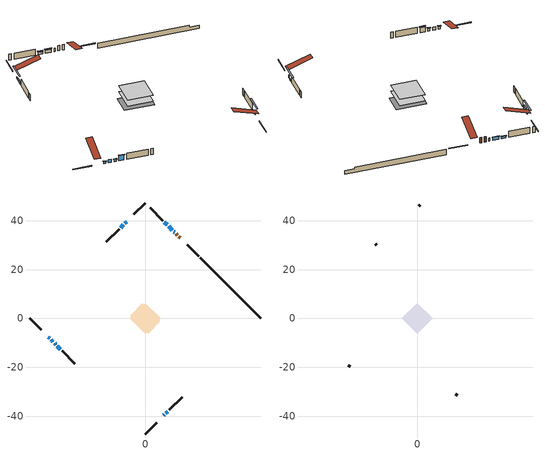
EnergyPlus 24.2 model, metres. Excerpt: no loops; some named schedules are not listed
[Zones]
conditioned space
 floor adiabatic (AdiabaticFloorConstruction): -6.28,0 0,6.28 6.28,0 0,-6.28 z0.71
 floor foundation (Slab1 construction): -6.21,1.19 -1.19,6.21 6.21,-1.19 1.19,-6.21 z-1.3
 wall outside (RimJoist1 construction): 0,-47.36 4.66,-42.69 / -47.36,0 -42.69,-4.66 / 0,47.36 -4.66,42.69 / 21.84,25.52 17.18,30.18 z0.71:1.01
 wall outside (AdiabaticWallConstruction 1): 14.25,33.1 13.79,33.57 / 13.13,34.22 12.67,34.68 z0.71:2.74
 wall outside (AdiabaticWallConstruction): 7.59,-39.77 7.83,-39.53 / -38.57,-8.78 -37.85,-9.5 / 12.01,35.34 11.77,35.58 z0.71:1.93; -39.77,-7.59 -39.23,-8.13 / 8.95,38.4 7.87,39.48 z0.71:1.6; -7.59,39.77 -8.31,39.05 / 8.48,-38.87 9.2,-38.15 z0.71:1.32; 11.12,36.24 9.61,37.75 z0.71:1.91; -8.96,38.39 -10.07,37.28 / -37.2,-10.16 -36.69,-10.66 z0.71:1.63; -36.04,-11.32 -34.78,-12.57 z0.71:2.72
 wall outside (Wall1 construction): 9.86,-37.5 15.11,-32.25 / -34.13,-13.23 -28.88,-18.48 / -10.73,36.62 -15.98,31.38 / 7.22,40.14 1.97,45.39 z0.71:3.15
 wall foundation (FoundationWall1 construction): 22.5,24.86,-1.3 22.5,24.86,0.71 44.87,2.49,0.71 44.87,2.49,0.01 47.36,0,0.01 47.36,0,-1.3
 window (WindowConstruction 6): 7.59,-39.77 7.83,-39.53 z0.71:1.93
 window (WindowConstruction 5): -39.77,-7.59 -39.23,-8.13 z0.71:1.6
 window (WindowConstruction 8): -7.59,39.77 -8.3,39.05 z0.71:1.32
 window (WindowConstruction 9): 8.48,-38.87 9.2,-38.15 z0.71:1.32
 window (WindowConstruction 10): -38.57,-8.78 -37.85,-9.5 z0.71:1.93
 window (WindowConstruction 7): 12.01,35.34 11.77,35.58 z0.71:1.93
 window (WindowConstruction): 11.12,36.24 9.61,37.75 z0.71:1.9
 window (WindowConstruction 1): 8.95,38.4 7.87,39.48 z0.71:1.6
 window (WindowConstruction 2): -8.96,38.39 -10.07,37.28 z0.71:1.62
 window (WindowConstruction 3): -37.2,-10.16 -36.7,-10.66 z0.71:1.62
 window (WindowConstruction 4): -36.04,-11.32 -34.78,-12.57 z0.71:2.72
 door (Door): 14.25,33.1 13.79,33.56 z0.71:2.74
 door (Door 1): 13.13,34.22 12.67,34.68 z0.71:2.74
 ceiling adiabatic (AdiabaticFloorConstruction): 0,-6.28 6.28,0 0,6.28 -6.28,0 z0.71
attic - vented
 floor to conditioned space (Floor1 construction Reversed): -6.28,0 0,6.28 6.28,0 0,-6.28 z3.15
 wall outside (Wall2 construction): 15.76,-31.59 16.42,-30.94 / -28.22,-19.13 -27.57,-19.79 / -16.63,30.72 -17.29,30.07 / 1.31,46.04 0.66,46.7 z0.71:3.15
 roof outside (Roof1 construction): 6.93,-40.43,3.15 0.81,-34.31,6.03 -0.8,-35.92,6.03 5.32,-42.04,3.15; -40.43,-6.93,3.15 -34.31,-0.81,6.03 -35.92,0.8,6.03 -42.04,-5.32,3.15; -6.93,40.43,3.15 -0.81,34.31,6.03 0.8,35.92,6.03 -5.32,42.04,3.15; 14.91,32.45,3.15 8.79,26.33,6.03 10.4,24.71,6.03 16.52,30.83,3.15
shading: -39.09,-8.27 -39.91,-7.44 -40.2,-7.74 -39.38,-8.56 z1.8; -10.13,37.23 -5.76,41.59 -6.05,41.88 -10.42,37.52 z3.9; 11.03,-36.33 6.66,-40.69 6.95,-40.99 11.32,-36.62 z3.9; 9.47,37.89 11.26,36.1 11.55,36.39 9.76,38.18 z2.11; 7.73,39.62 9.09,38.26 9.38,38.55 8.02,39.91 z1.8; -10.22,37.14 -8.82,38.54 -9.11,38.83 -10.51,37.43 z1.83; -36.55,-10.8 -37.34,-10.01 -37.63,-10.31 -36.84,-11.09 z1.83; -34.64,-12.71 -36.18,-11.17 -36.47,-11.46 -34.93,-13.01 z2.92
[Building]
Building 1: Terrain=Suburbs
[Site:Location]
Erieau AUT_ON: Latitude {deg}=42.25; Longitude {deg}=-81.9; Time Zone {hr}=-5; Elevation {m}=178; Keep Site Location Information=Yes
[Site:GroundTemperature:Shallow]
5.2292, 3.30147, 3.1471, 4.0619, 7.73432, 11.3896, 14.5586, 16.5661, 16.7366, 15.1039, 12.0157, 8.47254
[Site:WaterMainsTemperature]
Calculation Method=Schedule; Temperature Schedule=mains temperature schedule
[Material] Roughness=Rough; Thermal Absorptance=0.9
Name | Thickness {m} | Conductivity {W/m-K} | Density {kg/m3} | Specific Heat {J/kg-K} | Solar Absorptance | Visible Absorptance
asphalt or fiberglass shingles | 0.00635 | 0.162714 | 1121.4 | 1465.45 | 0.4 | 0.4
ceiling stud and cavity | 0.1397 | 0.079977 | 65.682 | 1177.47 | 0.7 | 0.7
concrete 4.0 in. | 0.1016 | 1.803125 | 2242.8 | 837.4 | 0.7 | 0.7
concrete 8.0 in. | 0.2032 | 1.803125 | 2242.8 | 837.4 | 0.7 | 0.7
door material | 0.04445 | 0.053851 | 512.64 | 1214.23 | 0.7 | 0.7
door material 1 | 0.04445 | 0.0451087 | 512.64 | 1214.23 | 0.7 | 0.7
floor covering | 0.0127 | 0.0433444 | 54.468 | 1339.84 | 0.6 | 0.6
floor rigid ins; wall rigid ins | 0.512978 | 0.029427 | 32.04 | 1214.23 | 0.7 | 0.7
floor stud and cavity | 0.1397 | 1.75129 | 37.0049 | 1207.88 | 0.7 | 0.7
furniture material conditioned space 1 | 0.1524 | 0.115458 | 640.8 | 1214.23 | 0.6 | 0.6
gypsum board | 0.0127 | 0.160291 | 801 | 837.4 | 0.6 | 0.6
osb sheathing 0.5 in. | 0.0127 | 0.115458 | 512.64 | 1214.23 | 0.7 | 0.7
osb sheathing 0.75 in. | 0.01905 | 0.115458 | 512.64 | 1214.23 | 0.7 | 0.7
osb sheathing 2.0 in. | 0.0508 | 0.115458 | 512.64 | 1214.23 | 0.7 | 0.7
rim joist stud and cavity | 0.0508 | 0.0296634 | 125.044 | 1163.47 | 0.6 | 0.6
slab rigid ins | 0.00025908 | 0.029427 | 32.04 | 1214.23 | 0.7 | 0.7
wall stud and cavity | 0.1397 | 0.0940029 | 139.0536 | 1170.24 | 0.7 | 0.7
wall stud and cavity 1 | 0.0889 | 6.1454 | 50.32683 | 1063.81 | 0.6 | 0.6
wall stud and cavity 2 | 0.0889 | 0.380278 | 52.3479 | 1209.89 | 0.7 | 0.7
wall stud and cavity 3 | 0.0889 | 0.391764 | 83.0341 | 1211.67 | 0.7 | 0.7
wood siding | 0.0254 | 0.102417 | 544.68 | 1172.36 | 0.4 | 0.4
wood siding 1 | 0.00254 | 0.102417 | 544.68 | 1172.36 | 0.4 | 0.4
wood siding 2; wood siding 3; wood siding 4 | 0.0254 | 0.102417 | 544.68 | 1172.36 | 0.7 | 0.7
[WindowMaterial:SimpleGlazingSystem]
Name | U-Factor {W/m2-K} | Solar Heat Gain Coefficient
WindowMaterial | 2.398955 | 0.64
WindowMaterial 1 | 2.529549 | 0.58
WindowMaterial 2 | 2.521032 | 0.59
WindowMaterial 3 | 2.53636 | 0.58
WindowMaterial 4 | 2.97868 | 0.59
WindowMaterial 5 | 3.30687 | 0.58
WindowMaterial 6 | 3.00026 | 0.58
WindowMaterial 7 | 5.40489 | 0.69
[Construction]
AdiabaticFloorConstruction: floor stud and cavity, floor rigid ins, osb sheathing 0.75 in., floor covering
AdiabaticWallConstruction: wood siding 3, wall rigid ins, wall stud and cavity 2, gypsum board
AdiabaticWallConstruction 1: wood siding 4, wall rigid ins, wall stud and cavity 2, gypsum board
Door: door material
Door 1: door material 1
Floor1 construction Reversed: gypsum board, ceiling stud and cavity
FoundationWall1 construction: concrete 8.0 in.
furniture construction conditioned space 1: furniture material conditioned space 1
PartitionWallConstruction: gypsum board, wall stud and cavity 3, gypsum board
RimJoist1 construction: wood siding 2, osb sheathing 2.0 in., rim joist stud and cavity
Roof1 construction: asphalt or fiberglass shingles
Slab1 construction: slab rigid ins, concrete 4.0 in.
Wall1 construction: wood siding, osb sheathing 0.5 in., wall stud and cavity, gypsum board
Wall2 construction: wood siding 1, wall stud and cavity 1
WindowConstruction: WindowMaterial
WindowConstruction 1; WindowConstruction 5: WindowMaterial 1
WindowConstruction 10; WindowConstruction 8; WindowConstruction 9: WindowMaterial 7
WindowConstruction 2: WindowMaterial 2
WindowConstruction 3: WindowMaterial 3
WindowConstruction 4: WindowMaterial 4
WindowConstruction 6: WindowMaterial 5
WindowConstruction 7: WindowMaterial 6
[Zone] Multiplier=1; Part of Total Floor Area=Yes
Name | Volume {m3}
attic - vented | 36.9723
conditioned space | 354.6
[Space]
Name | Zone | Volume {m3}
attic - vented 1 | attic - vented | 36.9723
conditioned space 1 | conditioned space | 354.6
[ZoneInfiltration:EffectiveLeakageArea]
infil attic - vented 1: Zone or Space=attic - vented 1; Schedule=Always On Discrete; Effective Air Leakage Area {cm2}=3789.6; Stack Coefficient=0.000370166; Wind Coefficient=1.29992e-05
[ZoneMixing]
whole house fan mix: Zone or Space=attic - vented; Schedule=Always On Continuous; Design Flow Rate Calculation Method=Flow/Zone; Design Flow Rate {m3/s}=0; Source Zone or Space=conditioned space
[SurfaceProperty:ExposedFoundationPerimeter]
Slab1: Exposed Perimeter Calculation Method=TotalExposedPerimeter; Total Exposed Perimeter {m}=35.155
[InternalMass] Zone or ZoneList=conditioned space; Space or SpaceList=conditioned space 1
Name | Construction | Surface Area {m2}
furniture mass conditioned space 1 | furniture construction conditioned space 1 | 61.372
partition wall mass | PartitionWallConstruction | 153.43
[Lights]
interior lighting: Zone or ZoneList or Space or SpaceList=conditioned space 1; Schedule=interior lighting schedule; Design Level Calculation Method=LightingLevel; Lighting Level {W}=343.2; Return Air Fraction=0; Fraction Radiant=0.6; Fraction Visible=0.2; Fraction Replaceable=1
[People]
occupants: Zone or ZoneList or Space or SpaceList=conditioned space 1; Number of People Schedule=occupants schedule; Number of People Calculation Method=People; Number of People=3; Fraction Radiant=0.314171; Sensible Heat Fraction=0.56303; Activity Level Schedule=occupants activity schedule; Carbon Dioxide Generation Rate {m3/s-W}=0; Enable ASHRAE 55 Comfort Warnings=No; Mean Radiant Temperature Calculation Type=EnclosureAveraged
[ElectricEquipment] Zone or ZoneList or Space or SpaceList=conditioned space 1; Design Level Calculation Method=EquipmentLevel
Name | Schedule | Design Level {W} | Fraction Latent | Fraction Radiant | Fraction Lost
clothes dryer | clothes dryer schedule | 140.772 | 0.015 | 0.081 | 0.85
clothes washer | clothes washer schedule | 32.1985 | 0.03 | 0.162 | 0.7
cooking range | cooking range schedule | 215.147 | 0.08 | 0.432 | 0.2
dishwasher | dishwasher schedule | 66.8632 | 0.3 | 0.18 | 0.4
fridge | fridge schedule | 72.9452 | 0 | 0.6 | 0
mech vent bath fan 0 | mech vent bath fan 0 schedule | 43 | 0 | 0 | 1
mech vent house fan | mech vent house fan schedule | 0 | 0 | 0 | 1
mech vent house fan cfis | mech vent house fan cfis schedule | 0 | 0 | 0 | 0
misc plug loads | misc plug loads schedule | 494.7 | 0.045 | 0.513 | 0.1
whole house fan | Always On Discrete | 0 | 0 | 0 | 1
[OtherEquipment] Zone or ZoneList or Space or SpaceList=conditioned space 1; Design Level Calculation Method=EquipmentLevel
Name | Fuel Type | Schedule | Design Level {W} | Fraction Latent | Fraction Radiant | Fraction Lost
clothes dryer 1 | Electricity | clothes dryer schedule | 0 | 0.015 | 0.081 | 0.85
cooking range 1 | Electricity | cooking range schedule | 0 | 0.08 | 0.432 | 0.2
general water use latent | None | general water use schedule | 62.594 | 1 | 0 | 0
general water use sensible | None | general water use schedule | -61.6891 | 0 | 0.6 | 0
mech vent house fan latent load | None | Always On Discrete | 0 | 1 | 0 | 0
mech vent house fan sensible load | None | Always On Discrete | 0 | 0 | 0 | 0
water heater energy adjustment1 | Electricity | Always On Discrete | 0.01 | 0 | 0 | 1
[ZoneInfiltration:DesignFlowRate] Zone or ZoneList or Space or SpaceList=conditioned space 1; Schedule=Always On Discrete; Design Flow Rate Calculation Method=Flow/Zone; Design Flow Rate {m3/s}=0
infil flow; natural vent flow; whole house fan flow
[Foundation:Kiva]
Foundation Kiva 1: Initial Indoor Air Temperature {C}=18; Wall Height Above Grade {m}=0.710001; Wall Depth Below Slab {m}=0.2032
[Foundation:Kiva:Settings]
Soil Conductivity {W/m-K}=0.849921; Soil Density {kg/m3}=1842.3; Soil Specific Heat {J/kg-K}=418.7; Ground Solar Absorptivity=0.9; Ground Thermal Absorptivity=0.9; Ground Surface Roughness {m}=0.03; Far-Field Width {m}=40; Deep-Ground Boundary Condition=ZeroFlux; Deep-Ground Depth {m}=40; Minimum Cell Dimension {m}=0.2; Maximum Cell Growth Coefficient=3; Simulation Timestep=Timestep
[Exterior:Lights]
exterior lighting: Schedule=exterior lighting schedule; Design Level {W}=75.6
[Schedule:Constant]
Name | Hourly Value
Always On Continuous; mech vent house fan schedule; mech vent house fan cfis schedule; Always On Discrete | 1
occupants activity schedule | 117.228
fridge schedule | 0
[Schedule:Day:Interval]
interior lighting schedule day: No, 01:00, 0.108182, 04:00, 0.0901515, 05:00, 0.0991667, 06:00, 0.162273, 07:00, 0.270455, 08:00, 0.342576, 10:00, 0.369621, 11:00, 0.351591, 12:00, 0.333561, 13:00, 0.324545, 14:00, 0.31553, 15:00, 0.333561, 16:00, 0.369621, 17:00, 0.450758, 18:00, 0.585985, 19:00, 0.775303, 20:00, 0.955606, 21:00, 0.991667, 22:00, 0.712197, 23:00, 0.360606, 24:00, 0.162273
interior lighting schedule day 1: No, 01:00, 0.100909, 04:00, 0.0840909, 05:00, 0.0925, 06:00, 0.151364, 07:00, 0.252273, 08:00, 0.319545, 10:00, 0.344773, 11:00, 0.327955, 12:00, 0.311136, 13:00, 0.302727, 14:00, 0.294318, 15:00, 0.311136, 16:00, 0.344773, 17:00, 0.420455, 18:00, 0.546591, 19:00, 0.723182, 20:00, 0.891364, 21:00, 0.925, 22:00, 0.664318, 23:00, 0.336364, 24:00, 0.151364
interior lighting schedule day 2: No, 01:00, 0.0927273, 04:00, 0.0772727, 05:00, 0.085, 06:00, 0.139091, 07:00, 0.231818, 08:00, 0.293636, 10:00, 0.316818, 11:00, 0.301364, 12:00, 0.285909, 13:00, 0.278182, 14:00, 0.270455, 15:00, 0.285909, 16:00, 0.316818, 17:00, 0.386364, 18:00, 0.502273, 19:00, 0.664545, 20:00, 0.819091, 21:00, 0.85, 22:00, 0.610455, 23:00, 0.309091, 24:00, 0.139091
interior lighting schedule default day: No, 24:00, 0
[Schedule:Week:Daily]
interior lighting schedule Week Rule - Jan1-Jan27: interior lighting schedule day, interior lighting schedule day, interior lighting schedule day, interior lighting schedule day, interior lighting schedule day, interior lighting schedule day, interior lighting schedule day, interior lighting schedule default day, interior lighting schedule default day, interior lighting schedule default day, interior lighting schedule default day, interior lighting schedule default day
interior lighting schedule Week Rule - Jan28-Feb3: interior lighting schedule day, interior lighting schedule day, interior lighting schedule day, interior lighting schedule day, interior lighting schedule day 1, interior lighting schedule day 1, interior lighting schedule day 1, interior lighting schedule default day, interior lighting schedule default day, interior lighting schedule default day, interior lighting schedule default day, interior lighting schedule default day
interior lighting schedule Week Rule - Feb4-Feb24: interior lighting schedule day 1, interior lighting schedule day 1, interior lighting schedule day 1, interior lighting schedule day 1, interior lighting schedule day 1, interior lighting schedule day 1, interior lighting schedule day 1, interior lighting schedule default day, interior lighting schedule default day, interior lighting schedule default day, interior lighting schedule default day, interior lighting schedule default day
interior lighting schedule Week Rule - Feb25-Mar3: interior lighting schedule day 1, interior lighting schedule day 1, interior lighting schedule day 1, interior lighting schedule day 1, interior lighting schedule day 2, interior lighting schedule day 2, interior lighting schedule day 2, interior lighting schedule default day, interior lighting schedule default day, interior lighting schedule default day, interior lighting schedule default day, interior lighting schedule default day
interior lighting schedule Week Rule - Mar4-Mar31: interior lighting schedule day 2, interior lighting schedule day 2, interior lighting schedule day 2, interior lighting schedule day 2, interior lighting schedule day 2, interior lighting schedule day 2, interior lighting schedule day 2, interior lighting schedule default day, interior lighting schedule default day, interior lighting schedule default day, interior lighting schedule default day, interior lighting schedule default day
interior lighting schedule Week Rule - Apr1-Apr28: interior lighting schedule day 3, interior lighting schedule day 3, interior lighting schedule day 3, interior lighting schedule day 3, interior lighting schedule day 3, interior lighting schedule day 3, interior lighting schedule day 3, interior lighting schedule default day, interior lighting schedule default day, interior lighting schedule default day, interior lighting schedule default day, interior lighting schedule default day
interior lighting schedule Week Rule - Apr29-May5: interior lighting schedule day 3, interior lighting schedule day 3, interior lighting schedule day 4, interior lighting schedule day 4, interior lighting schedule day 4, interior lighting schedule day 4, interior lighting schedule day 4, interior lighting schedule default day, interior lighting schedule default day, interior lighting schedule default day, interior lighting schedule default day, interior lighting schedule default day
interior lighting schedule Week Rule - May6-May26: interior lighting schedule day 4, interior lighting schedule day 4, interior lighting schedule day 4, interior lighting schedule day 4, interior lighting schedule day 4, interior lighting schedule day 4, interior lighting schedule day 4, interior lighting schedule default day, interior lighting schedule default day, interior lighting schedule default day, interior lighting schedule default day, interior lighting schedule default day
interior lighting schedule Week Rule - May27-Jun2: interior lighting schedule day 4, interior lighting schedule day 4, interior lighting schedule day 4, interior lighting schedule day 4, interior lighting schedule day 4, interior lighting schedule day 5, interior lighting schedule day 5, interior lighting schedule default day, interior lighting schedule default day, interior lighting schedule default day, interior lighting schedule default day, interior lighting schedule default day
interior lighting schedule Week Rule - Jun3-Jun30: interior lighting schedule day 5, interior lighting schedule day 5, interior lighting schedule day 5, interior lighting schedule day 5, interior lighting schedule day 5, interior lighting schedule day 5, interior lighting schedule day 5, interior lighting schedule default day, interior lighting schedule default day, interior lighting schedule default day, interior lighting schedule default day, interior lighting schedule default day
interior lighting schedule Week Rule - Jul1-Jul28: interior lighting schedule day 6, interior lighting schedule day 6, interior lighting schedule day 6, interior lighting schedule day 6, interior lighting schedule day 6, interior lighting schedule day 6, interior lighting schedule day 6, interior lighting schedule default day, interior lighting schedule default day, interior lighting schedule default day, interior lighting schedule default day, interior lighting schedule default day
interior lighting schedule Week Rule - Jul29-Aug4: interior lighting schedule day 6, interior lighting schedule day 6, interior lighting schedule day 6, interior lighting schedule day 7, interior lighting schedule day 7, interior lighting schedule day 7, interior lighting schedule day 7, interior lighting schedule default day, interior lighting schedule default day, interior lighting schedule default day, interior lighting schedule default day, interior lighting schedule default day
interior lighting schedule Week Rule - Aug5-Aug25: interior lighting schedule day 7, interior lighting schedule day 7, interior lighting schedule day 7, interior lighting schedule day 7, interior lighting schedule day 7, interior lighting schedule day 7, interior lighting schedule day 7, interior lighting schedule default day, interior lighting schedule default day, interior lighting schedule default day, interior lighting schedule default day, interior lighting schedule default day
interior lighting schedule Week Rule - Aug26-Sep1: interior lighting schedule day 7, interior lighting schedule day 7, interior lighting schedule day 7, interior lighting schedule day 7, interior lighting schedule day 7, interior lighting schedule day 7, interior lighting schedule day 8, interior lighting schedule default day, interior lighting schedule default day, interior lighting schedule default day, interior lighting schedule default day, interior lighting schedule default day
interior lighting schedule Week Rule - Sep2-Sep29: interior lighting schedule day 8, interior lighting schedule day 8, interior lighting schedule day 8, interior lighting schedule day 8, interior lighting schedule day 8, interior lighting schedule day 8, interior lighting schedule day 8, interior lighting schedule default day, interior lighting schedule default day, interior lighting schedule default day, interior lighting schedule default day, interior lighting schedule default day
interior lighting schedule Week Rule - Sep30-Oct6: interior lighting schedule day 8, interior lighting schedule day 9, interior lighting schedule day 9, interior lighting schedule day 9, interior lighting schedule day 9, interior lighting schedule day 9, interior lighting schedule day 9, interior lighting schedule default day, interior lighting schedule default day, interior lighting schedule default day, interior lighting schedule default day, interior lighting schedule default day
interior lighting schedule Week Rule - Oct7-Oct27: interior lighting schedule day 9, interior lighting schedule day 9, interior lighting schedule day 9, interior lighting schedule day 9, interior lighting schedule day 9, interior lighting schedule day 9, interior lighting schedule day 9, interior lighting schedule default day, interior lighting schedule default day, interior lighting schedule default day, interior lighting schedule default day, interior lighting schedule default day
interior lighting schedule Week Rule - Oct28-Nov3: interior lighting schedule day 9, interior lighting schedule day 9, interior lighting schedule day 9, interior lighting schedule day 9, interior lighting schedule day 10, interior lighting schedule day 10, interior lighting schedule day 10, interior lighting schedule default day, interior lighting schedule default day, interior lighting schedule default day, interior lighting schedule default day, interior lighting schedule default day
interior lighting schedule Week Rule - Nov4-Nov24: interior lighting schedule day 10, interior lighting schedule day 10, interior lighting schedule day 10, interior lighting schedule day 10, interior lighting schedule day 10, interior lighting schedule day 10, interior lighting schedule day 10, interior lighting schedule default day, interior lighting schedule default day, interior lighting schedule default day, interior lighting schedule default day, interior lighting schedule default day
interior lighting schedule Week Rule - Nov25-Dec1: interior lighting schedule day 10, interior lighting schedule day 10, interior lighting schedule day 10, interior lighting schedule day 10, interior lighting schedule day 10, interior lighting schedule day 10, interior lighting schedule day 11, interior lighting schedule default day, interior lighting schedule default day, interior lighting schedule default day, interior lighting schedule default day, interior lighting schedule default day
interior lighting schedule Week Rule - Dec2-Dec31: interior lighting schedule day 11, interior lighting schedule day 11, interior lighting schedule day 11, interior lighting schedule day 11, interior lighting schedule day 11, interior lighting schedule day 11, interior lighting schedule day 11, interior lighting schedule default day, interior lighting schedule default day, interior lighting schedule default day, interior lighting schedule default day, interior lighting schedule default day
occupants schedule Week Rule - Jan1-Dec31: occupants schedule day, occupants schedule day, occupants schedule day, occupants schedule day, occupants schedule day, occupants schedule day, occupants schedule day, occupants schedule default day, occupants schedule default day, occupants schedule default day, occupants schedule default day, occupants schedule default day
clothes dryer schedule Week Rule - Jan1-Dec31: clothes dryer schedule day, clothes dryer schedule day, clothes dryer schedule day, clothes dryer schedule day, clothes dryer schedule day, clothes dryer schedule day, clothes dryer schedule day, clothes dryer schedule default day, clothes dryer schedule default day, clothes dryer schedule default day, clothes dryer schedule default day, clothes dryer schedule default day
clothes washer schedule Week Rule - Jan1-Dec31: clothes washer schedule day, clothes washer schedule day, clothes washer schedule day, clothes washer schedule day, clothes washer schedule day, clothes washer schedule day, clothes washer schedule day, clothes washer schedule default day, clothes washer schedule default day, clothes washer schedule default day, clothes washer schedule default day, clothes washer schedule default day
cooking range schedule Week Rule - Jan1-Dec31: cooking range schedule day, cooking range schedule day, cooking range schedule day, cooking range schedule day, cooking range schedule day, cooking range schedule day, cooking range schedule day, cooking range schedule default day, cooking range schedule default day, cooking range schedule default day, cooking range schedule default day, cooking range schedule default day
dishwasher schedule Week Rule - Jan1-Dec31: dishwasher schedule day, dishwasher schedule day, dishwasher schedule day, dishwasher schedule day, dishwasher schedule day, dishwasher schedule day, dishwasher schedule day, dishwasher schedule default day, dishwasher schedule default day, dishwasher schedule default day, dishwasher schedule default day, dishwasher schedule default day
mech vent bath fan 0 schedule Week Rule - Jan1-Dec31: mech vent bath fan 0 schedule day, mech vent bath fan 0 schedule day, mech vent bath fan 0 schedule day, mech vent bath fan 0 schedule day, mech vent bath fan 0 schedule day, mech vent bath fan 0 schedule day, mech vent bath fan 0 schedule day, mech vent bath fan 0 schedule default day, mech vent bath fan 0 schedule default day, mech vent bath fan 0 schedule default day, mech vent bath fan 0 schedule default day, mech vent bath fan 0 schedule default day
misc plug loads schedule Week Rule - Jan1-Dec31: misc plug loads schedule day, misc plug loads schedule day, misc plug loads schedule day, misc plug loads schedule day, misc plug loads schedule day, misc plug loads schedule day, misc plug loads schedule day, misc plug loads schedule default day, misc plug loads schedule default day, misc plug loads schedule default day, misc plug loads schedule default day, misc plug loads schedule default day
general water use schedule Week Rule - Jan1-Dec31: general water use schedule day, general water use schedule day, general water use schedule day, general water use schedule day, general water use schedule day, general water use schedule day, general water use schedule day, general water use schedule default day, general water use schedule default day, general water use schedule default day, general water use schedule default day, general water use schedule default day
exterior lighting schedule Week Rule - Jan1-Jan27: exterior lighting schedule day, exterior lighting schedule day, exterior lighting schedule day, exterior lighting schedule day, exterior lighting schedule day, exterior lighting schedule day, exterior lighting schedule day, exterior lighting schedule default day, exterior lighting schedule default day, exterior lighting schedule default day, exterior lighting schedule default day, exterior lighting schedule default day
exterior lighting schedule Week Rule - Jan28-Feb3: exterior lighting schedule day, exterior lighting schedule day, exterior lighting schedule day, exterior lighting schedule day, exterior lighting schedule day 1, exterior lighting schedule day 1, exterior lighting schedule day 1, exterior lighting schedule default day, exterior lighting schedule default day, exterior lighting schedule default day, exterior lighting schedule default day, exterior lighting schedule default day
exterior lighting schedule Week Rule - Feb4-Feb24: exterior lighting schedule day 1, exterior lighting schedule day 1, exterior lighting schedule day 1, exterior lighting schedule day 1, exterior lighting schedule day 1, exterior lighting schedule day 1, exterior lighting schedule day 1, exterior lighting schedule default day, exterior lighting schedule default day, exterior lighting schedule default day, exterior lighting schedule default day, exterior lighting schedule default day
exterior lighting schedule Week Rule - Feb25-Mar3: exterior lighting schedule day 1, exterior lighting schedule day 1, exterior lighting schedule day 1, exterior lighting schedule day 1, exterior lighting schedule day 2, exterior lighting schedule day 2, exterior lighting schedule day 2, exterior lighting schedule default day, exterior lighting schedule default day, exterior lighting schedule default day, exterior lighting schedule default day, exterior lighting schedule default day
exterior lighting schedule Week Rule - Mar4-Mar31: exterior lighting schedule day 2, exterior lighting schedule day 2, exterior lighting schedule day 2, exterior lighting schedule day 2, exterior lighting schedule day 2, exterior lighting schedule day 2, exterior lighting schedule day 2, exterior lighting schedule default day, exterior lighting schedule default day, exterior lighting schedule default day, exterior lighting schedule default day, exterior lighting schedule default day
exterior lighting schedule Week Rule - Apr1-Apr28: exterior lighting schedule day 3, exterior lighting schedule day 3, exterior lighting schedule day 3, exterior lighting schedule day 3, exterior lighting schedule day 3, exterior lighting schedule day 3, exterior lighting schedule day 3, exterior lighting schedule default day, exterior lighting schedule default day, exterior lighting schedule default day, exterior lighting schedule default day, exterior lighting schedule default day
exterior lighting schedule Week Rule - Apr29-May5: exterior lighting schedule day 3, exterior lighting schedule day 3, exterior lighting schedule day 4, exterior lighting schedule day 4, exterior lighting schedule day 4, exterior lighting schedule day 4, exterior lighting schedule day 4, exterior lighting schedule default day, exterior lighting schedule default day, exterior lighting schedule default day, exterior lighting schedule default day, exterior lighting schedule default day
exterior lighting schedule Week Rule - May6-May26: exterior lighting schedule day 4, exterior lighting schedule day 4, exterior lighting schedule day 4, exterior lighting schedule day 4, exterior lighting schedule day 4, exterior lighting schedule day 4, exterior lighting schedule day 4, exterior lighting schedule default day, exterior lighting schedule default day, exterior lighting schedule default day, exterior lighting schedule default day, exterior lighting schedule default day
exterior lighting schedule Week Rule - May27-Jun2: exterior lighting schedule day 4, exterior lighting schedule day 4, exterior lighting schedule day 4, exterior lighting schedule day 4, exterior lighting schedule day 4, exterior lighting schedule day 5, exterior lighting schedule day 5, exterior lighting schedule default day, exterior lighting schedule default day, exterior lighting schedule default day, exterior lighting schedule default day, exterior lighting schedule default day
exterior lighting schedule Week Rule - Jun3-Jun30: exterior lighting schedule day 5, exterior lighting schedule day 5, exterior lighting schedule day 5, exterior lighting schedule day 5, exterior lighting schedule day 5, exterior lighting schedule day 5, exterior lighting schedule day 5, exterior lighting schedule default day, exterior lighting schedule default day, exterior lighting schedule default day, exterior lighting schedule default day, exterior lighting schedule default day
exterior lighting schedule Week Rule - Jul1-Jul28: exterior lighting schedule day 6, exterior lighting schedule day 6, exterior lighting schedule day 6, exterior lighting schedule day 6, exterior lighting schedule day 6, exterior lighting schedule day 6, exterior lighting schedule day 6, exterior lighting schedule default day, exterior lighting schedule default day, exterior lighting schedule default day, exterior lighting schedule default day, exterior lighting schedule default day
exterior lighting schedule Week Rule - Jul29-Aug4: exterior lighting schedule day 6, exterior lighting schedule day 6, exterior lighting schedule day 6, exterior lighting schedule day 7, exterior lighting schedule day 7, exterior lighting schedule day 7, exterior lighting schedule day 7, exterior lighting schedule default day, exterior lighting schedule default day, exterior lighting schedule default day, exterior lighting schedule default day, exterior lighting schedule default day
exterior lighting schedule Week Rule - Aug5-Aug25: exterior lighting schedule day 7, exterior lighting schedule day 7, exterior lighting schedule day 7, exterior lighting schedule day 7, exterior lighting schedule day 7, exterior lighting schedule day 7, exterior lighting schedule day 7, exterior lighting schedule default day, exterior lighting schedule default day, exterior lighting schedule default day, exterior lighting schedule default day, exterior lighting schedule default day
exterior lighting schedule Week Rule - Aug26-Sep1: exterior lighting schedule day 7, exterior lighting schedule day 7, exterior lighting schedule day 7, exterior lighting schedule day 7, exterior lighting schedule day 7, exterior lighting schedule day 7, exterior lighting schedule day 8, exterior lighting schedule default day, exterior lighting schedule default day, exterior lighting schedule default day, exterior lighting schedule default day, exterior lighting schedule default day
exterior lighting schedule Week Rule - Sep2-Sep29: exterior lighting schedule day 8, exterior lighting schedule day 8, exterior lighting schedule day 8, exterior lighting schedule day 8, exterior lighting schedule day 8, exterior lighting schedule day 8, exterior lighting schedule day 8, exterior lighting schedule default day, exterior lighting schedule default day, exterior lighting schedule default day, exterior lighting schedule default day, exterior lighting schedule default day
exterior lighting schedule Week Rule - Sep30-Oct6: exterior lighting schedule day 8, exterior lighting schedule day 9, exterior lighting schedule day 9, exterior lighting schedule day 9, exterior lighting schedule day 9, exterior lighting schedule day 9, exterior lighting schedule day 9, exterior lighting schedule default day, exterior lighting schedule default day, exterior lighting schedule default day, exterior lighting schedule default day, exterior lighting schedule default day
exterior lighting schedule Week Rule - Oct7-Oct27: exterior lighting schedule day 9, exterior lighting schedule day 9, exterior lighting schedule day 9, exterior lighting schedule day 9, exterior lighting schedule day 9, exterior lighting schedule day 9, exterior lighting schedule day 9, exterior lighting schedule default day, exterior lighting schedule default day, exterior lighting schedule default day, exterior lighting schedule default day, exterior lighting schedule default day
exterior lighting schedule Week Rule - Oct28-Nov3: exterior lighting schedule day 9, exterior lighting schedule day 9, exterior lighting schedule day 9, exterior lighting schedule day 9, exterior lighting schedule day 10, exterior lighting schedule day 10, exterior lighting schedule day 10, exterior lighting schedule default day, exterior lighting schedule default day, exterior lighting schedule default day, exterior lighting schedule default day, exterior lighting schedule default day
exterior lighting schedule Week Rule - Nov4-Nov24: exterior lighting schedule day 10, exterior lighting schedule day 10, exterior lighting schedule day 10, exterior lighting schedule day 10, exterior lighting schedule day 10, exterior lighting schedule day 10, exterior lighting schedule day 10, exterior lighting schedule default day, exterior lighting schedule default day, exterior lighting schedule default day, exterior lighting schedule default day, exterior lighting schedule default day
exterior lighting schedule Week Rule - Nov25-Dec1: exterior lighting schedule day 10, exterior lighting schedule day 10, exterior lighting schedule day 10, exterior lighting schedule day 10, exterior lighting schedule day 10, exterior lighting schedule day 10, exterior lighting schedule day 11, exterior lighting schedule default day, exterior lighting schedule default day, exterior lighting schedule default day, exterior lighting schedule default day, exterior lighting schedule default day
exterior lighting schedule Week Rule - Dec2-Dec31: exterior lighting schedule day 11, exterior lighting schedule day 11, exterior lighting schedule day 11, exterior lighting schedule day 11, exterior lighting schedule day 11, exterior lighting schedule day 11, exterior lighting schedule day 11, exterior lighting schedule default day, exterior lighting schedule default day, exterior lighting schedule default day, exterior lighting schedule default day, exterior lighting schedule default day
[Schedule:Year]
interior lighting schedule: interior lighting schedule Week Rule - Jan1-Jan27, 1, 1, 1, 27, interior lighting schedule Week Rule - Jan28-Feb3, 1, 28, 2, 3, interior lighting schedule Week Rule - Feb4-Feb24, 2, 4, 2, 24, interior lighting schedule Week Rule - Feb25-Mar3, 2, 25, 3, 3, interior lighting schedule Week Rule - Mar4-Mar31, 3, 4, 3, 31, interior lighting schedule Week Rule - Apr1-Apr28, 4, 1, 4, 28, interior lighting schedule Week Rule - Apr29-May5, 4, 29, 5, 5, interior lighting schedule Week Rule - May6-May26, 5, 6, 5, 26, interior lighting schedule Week Rule - May27-Jun2, 5, 27, 6, 2, interior lighting schedule Week Rule - Jun3-Jun30, 6, 3, 6, 30, interior lighting schedule Week Rule - Jul1-Jul28, 7, 1, 7, 28, interior lighting schedule Week Rule - Jul29-Aug4, 7, 29, 8, 4, interior lighting schedule Week Rule - Aug5-Aug25, 8, 5, 8, 25, interior lighting schedule Week Rule - Aug26-Sep1, 8, 26, 9, 1, interior lighting schedule Week Rule - Sep2-Sep29, 9, 2, 9, 29, interior lighting schedule Week Rule - Sep30-Oct6, 9, 30, 10, 6, interior lighting schedule Week Rule - Oct7-Oct27, 10, 7, 10, 27, interior lighting schedule Week Rule - Oct28-Nov3, 10, 28, 11, 3, interior lighting schedule Week Rule - Nov4-Nov24, 11, 4, 11, 24, interior lighting schedule Week Rule - Nov25-Dec1, 11, 25, 12, 1, interior lighting schedule Week Rule - Dec2-Dec31, 12, 2, 12, 31
occupants schedule: occupants schedule Week Rule - Jan1-Dec31, 1, 1, 12, 31
clothes dryer schedule: clothes dryer schedule Week Rule - Jan1-Dec31, 1, 1, 12, 31
clothes washer schedule: clothes washer schedule Week Rule - Jan1-Dec31, 1, 1, 12, 31
cooking range schedule: cooking range schedule Week Rule - Jan1-Dec31, 1, 1, 12, 31
dishwasher schedule: dishwasher schedule Week Rule - Jan1-Dec31, 1, 1, 12, 31
mech vent bath fan 0 schedule: mech vent bath fan 0 schedule Week Rule - Jan1-Dec31, 1, 1, 12, 31
misc plug loads schedule: misc plug loads schedule Week Rule - Jan1-Dec31, 1, 1, 12, 31
general water use schedule: general water use schedule Week Rule - Jan1-Dec31, 1, 1, 12, 31
exterior lighting schedule: exterior lighting schedule Week Rule - Jan1-Jan27, 1, 1, 1, 27, exterior lighting schedule Week Rule - Jan28-Feb3, 1, 28, 2, 3, exterior lighting schedule Week Rule - Feb4-Feb24, 2, 4, 2, 24, exterior lighting schedule Week Rule - Feb25-Mar3, 2, 25, 3, 3, exterior lighting schedule Week Rule - Mar4-Mar31, 3, 4, 3, 31, exterior lighting schedule Week Rule - Apr1-Apr28, 4, 1, 4, 28, exterior lighting schedule Week Rule - Apr29-May5, 4, 29, 5, 5, exterior lighting schedule Week Rule - May6-May26, 5, 6, 5, 26, exterior lighting schedule Week Rule - May27-Jun2, 5, 27, 6, 2, exterior lighting schedule Week Rule - Jun3-Jun30, 6, 3, 6, 30, exterior lighting schedule Week Rule - Jul1-Jul28, 7, 1, 7, 28, exterior lighting schedule Week Rule - Jul29-Aug4, 7, 29, 8, 4, exterior lighting schedule Week Rule - Aug5-Aug25, 8, 5, 8, 25, exterior lighting schedule Week Rule - Aug26-Sep1, 8, 26, 9, 1, exterior lighting schedule Week Rule - Sep2-Sep29, 9, 2, 9, 29, exterior lighting schedule Week Rule - Sep30-Oct6, 9, 30, 10, 6, exterior lighting schedule Week Rule - Oct7-Oct27, 10, 7, 10, 27, exterior lighting schedule Week Rule - Oct28-Nov3, 10, 28, 11, 3, exterior lighting schedule Week Rule - Nov4-Nov24, 11, 4, 11, 24, exterior lighting schedule Week Rule - Nov25-Dec1, 11, 25, 12, 1, exterior lighting schedule Week Rule - Dec2-Dec31, 12, 2, 12, 31
[Schedule:Compact]
mains temperature schedule: Through: 01/01, For: AllDays, Until: 24:00, 8.89333, Through: 01/02, For: AllDays, Until: 24:00, 8.82722, Through: 01/03, For: AllDays, Until: 24:00, 8.76167, Through: 01/04, For: AllDays, Until: 24:00, 8.69778, Through: 01/05, For: AllDays, Until: 24:00, 8.635, Through: 01/06, For: AllDays, Until: 24:00, 8.57333, Through: 01/07, For: AllDays, Until: 24:00, 8.51333, Through: 01/08, For: AllDays, Until: 24:00, 8.455, Through: 01/09, For: AllDays, Until: 24:00, 8.39778, Through: 01/10, For: AllDays, Until: 24:00, 8.34167, Through: 01/11, For: AllDays, Until: 24:00, 8.28722, Through: 01/12, For: AllDays, Until: 24:00, 8.23444, Through: 01/13, For: AllDays, Until: 24:00, 8.18278, Through: 01/14, For: AllDays, Until: 24:00, 8.13222, Through: 01/15, For: AllDays, Until: 24:00, 8.08389, Through: 01/16, For: AllDays, Until: 24:00, 8.03667, Through: 01/17, For: AllDays, Until: 24:00, 7.99111, Through: 01/18, For: AllDays, Until: 24:00, 7.94667, Through: 01/19, For: AllDays, Until: 24:00, 7.90389, Through: 01/20, For: AllDays, Until: 24:00, 7.86278, Through: 01/21, For: AllDays, Until: 24:00, 7.82333, Through: 01/22, For: AllDays, Until: 24:00, 7.78556, Through: 01/23, For: AllDays, Until: 24:00, 7.74889, Through: 01/24, For: AllDays, Until: 24:00, 7.71444, Through: 01/25, For: AllDays, Until: 24:00, 7.68111, Through: 01/26, For: AllDays, Until: 24:00, 7.64944, Through: 01/27, For: AllDays, Until: 24:00, 7.61944, Through: 01/28, For: AllDays, Until: 24:00, 7.59111, Through: 01/29, For: AllDays, Until: 24:00, 7.56444, Through: 01/30, For: AllDays, Until: 24:00, 7.53944, Through: 01/31, For: AllDays, Until: 24:00, 7.51611, Through: 02/01, For: AllDays, Until: 24:00, 7.49444, Through: 02/02, For: AllDays, Until: 24:00, 7.47389, Through: 02/03, For: AllDays, Until: 24:00, 7.45556, Through: 02/04, For: AllDays, Until: 24:00, 7.43889, Through: 02/05, For: AllDays, Until: 24:00, 7.42389, Through: 02/06, For: AllDays, Until: 24:00, 7.41056, Through: 02/07, For: AllDays, Until: 24:00, 7.39889, Through: 02/08, For: AllDays, Until: 24:00, 7.38833, Through: 02/09, For: AllDays, Until: 24:00, 7.38, Through: 02/10, For: AllDays, Until: 24:00, 7.37389, Through: 02/11, For: AllDays, Until: 24:00, 7.36889, Through: 02/12, For: AllDays, Until: 24:00, 7.36556, Through: 02/13, For: AllDays, Until: 24:00, 7.36389, Through: 02/14, For: AllDays, Until: 24:00, 7.36389, Through: 02/15, For: AllDays, Until: 24:00, 7.36611, Through: 02/16, For: AllDays, Until: 24:00, 7.36944, Through: 02/17, For: AllDays, Until: 24:00, 7.375, Through: 02/18, For: AllDays, Until: 24:00, 7.38167, Through: 02/19, For: AllDays, Until: 24:00, 7.39056, Through: 02/20, For: AllDays, Until: 24:00, 7.40056, Through: 02/21, For: AllDays, Until: 24:00, 7.41278, Through: 02/22, For: AllDays, Until: 24:00, 7.42667, Through: 02/23, For: AllDays, Until: 24:00, 7.44222, Through: 02/24, For: AllDays, Until: 24:00, 7.45889, Through: 02/25, For: AllDays, Until: 24:00, 7.47778, Through: 02/26, For: AllDays, Until: 24:00, 7.49833, Through: 02/27, For: AllDays, Until: 24:00, 7.52056, Through: 02/28, For: AllDays, Until: 24:00, 7.54444, Through: 03/01, For: AllDays, Until: 24:00, 7.56944, Through: 03/02, For: AllDays, Until: 24:00, 7.59667, Through: 03/03, For: AllDays, Until: 24:00, 7.62556, Through: 03/04, For: AllDays, Until: 24:00, 7.65556, Through: 03/05, For: AllDays, Until: 24:00, 7.68778, Through: 03/06, For: AllDays, Until: 24:00, 7.72111, Through: 03/07, For: AllDays, Until: 24:00, 7.75611, Through: 03/08, For: AllDays, Until: 24:00, 7.79278, Through: 03/09, For: AllDays, Until: 24:00, 7.83111, Through: 03/10, For: AllDays, Until: 24:00, 7.87111, Through: 03/11, For: AllDays, Until: 24:00, 7.91222, Through: 03/12, For: AllDays, Until: 24:00, 7.95556, Through: 03/13, For: AllDays, Until: 24:00, 8, Through: 03/14, For: AllDays, Until: 24:00, 8.04556, Through: 03/15, For: AllDays, Until: 24:00, 8.09333, Through: 03/16, For: AllDays, Until: 24:00, 8.14222, Through: 03/17, For: AllDays, Until: 24:00, 8.19278, Through: 03/18, For: AllDays, Until: 24:00, 8.24444, Through: 03/19, For: AllDays, Until: 24:00, 8.29778, Through: 03/20, For: AllDays, Until: 24:00, 8.35278, Through: 03/21, For: AllDays, Until: 24:00, 8.40889, Through: 03/22, For: AllDays, Until: 24:00, 8.46611, Through: 03/23, For: AllDays, Until: 24:00, 8.52556, Through: 03/24, For: AllDays, Until: 24:00, 8.58556, Through: 03/25, For: AllDays, Until: 24:00, 8.64722, Through: 03/26, For: AllDays, Until: 24:00, 8.71, Through: 03/27, For: AllDays, Until: 24:00, 8.77444, Through: 03/28, For: AllDays, Until: 24:00, 8.84, Through: 03/29, For: AllDays, Until: 24:00, 8.90667, Through: 03/30, For: AllDays, Until: 24:00, 8.975, Through: 03/31, For: AllDays, Until: 24:00, 9.04389, Through: 04/01, For: AllDays, Until: 24:00, 9.11444, Through: 04/02, For: AllDays, Until: 24:00, 9.18611, Through: 04/03, For: AllDays, Until: 24:00, 9.25889, Through: 04/04, For: AllDays, Until: 24:00, 9.33278, Through: 04/05, For: AllDays, Until: 24:00, 9.40833, Through: 04/06, For: AllDays, Until: 24:00, 9.48444, Through: 04/07, For: AllDays, Until: 24:00, 9.56167, Through: 04/08, For: AllDays, Until: 24:00, 9.64, Through: 04/09, For: AllDays, Until: 24:00, 9.71889, Through: 04/10, For: AllDays, Until: 24:00, 9.79944, Through: 04/11, For: AllDays, Until: 24:00, 9.88056, Through: 04/12, For: AllDays, Until: 24:00, 9.96333, Through: 04/13, For: AllDays, Until: 24:00, 10.0461, Through: 04/14, For: AllDays, Until: 24:00, 10.1306, Through: 04/15, For: AllDays, Until: 24:00, 10.2156, Through: 04/16, For: AllDays, Until: 24:00, 10.3011, Through: 04/17, For: AllDays, Until: 24:00, 10.3878, Through: 04/18, For: AllDays, Until: 24:00, 10.4756, Through: 04/19, For: AllDays, Until: 24:00, 10.5639, Through: 04/20, For: AllDays, Until: 24:00, 10.6528, Through: 04/21, For: AllDays, Until: 24:00, 10.7422, Through: 04/22, For: AllDays, Until: 24:00, 10.8328, Through: 04/23, For: AllDays, Until: 24:00, 10.9239, Through: 04/24, For: AllDays, Until: 24:00, 11.0156, Through: 04/25, For: AllDays, Until: 24:00, 11.1083, Through: 04/26, For: AllDays, Until: 24:00, 11.2011, Through: 04/27, For: AllDays, Until: 24:00, 11.295, Through: 04/28, For: AllDays, Until: 24:00, 11.3889, Through: 04/29, For: AllDays, Until: 24:00, 11.4833, Through: 04/30, For: AllDays, Until: 24:00, 11.5783, Through: 05/01, For: AllDays, Until: 24:00, 11.6739, Through: 05/02, For: AllDays, Until: 24:00, 11.77, Through: 05/03, For: AllDays, Until: 24:00, 11.8661, Through: 05/04, For: AllDays, Until: 24:00, 11.9633, Through: 05/05, For: AllDays, Until: 24:00, 12.06, Through: 05/06, For: AllDays, Until: 24:00, 12.1578, Through: 05/07, For: AllDays, Until: 24:00, 12.255, Through: 05/08, For: AllDays, Until: 24:00, 12.3533, Through: 05/09, For: AllDays, Until: 24:00, 12.4511, Through: 05/10, For: AllDays, Until: 24:00, 12.5494, Through: 05/11, For: AllDays, Until: 24:00, 12.6483, Through: 05/12, For: AllDays, Until: 24:00, 12.7467, Through: 05/13, For: AllDays, Until: 24:00, 12.8456, Through: 05/14, For: AllDays, Until: 24:00, 12.9444, Through: 05/15, For: AllDays, Until: 24:00, 13.0433, Through: 05/16, For: AllDays, Until: 24:00, 13.1422, Through: 05/17, For: AllDays, Until: 24:00, 13.2411, Through: 05/18, For: AllDays, Until: 24:00, 13.34, Through: 05/19, For: AllDays, Until: 24:00, 13.4383, Through: 05/20, For: AllDays, Until: 24:00, 13.5372, Through: 05/21, For: AllDays, Until: 24:00, 13.6356, Through: 05/22, For: AllDays, Until: 24:00, 13.7339, Through: 05/23, For: AllDays, Until: 24:00, 13.8322, Through: 05/24, For: AllDays, Until: 24:00, 13.9306, Through: 05/25, For: AllDays, Until: 24:00, 14.0283, Through: 05/26, For: AllDays, Until: 24:00, 14.1256, Through: 05/27, For: AllDays, Until: 24:00, 14.2228, Through: 05/28, For: AllDays, Until: 24:00, 14.3194, Through: 05/29, For: AllDays, Until: 24:00, 14.4161, Through: 05/30, For: AllDays, Until: 24:00, 14.5122, Through: 05/31, For: AllDays, Until: 24:00, 14.6078, Through: 06/01, For: AllDays, Until: 24:00, 14.7033, Through: 06/02, For: AllDays, Until: 24:00, 14.7978, Through: 06/03, For: AllDays, Until: 24:00, 14.8922, Through: 06/04, For: AllDays, Until: 24:00, 14.9861, Through: 06/05, For: AllDays, Until: 24:00, 15.0789, Through: 06/06, For: AllDays, Until: 24:00, 15.1717, Through: 06/07, For: AllDays, Until: 24:00, 15.2639, Through: 06/08, For: AllDays, Until: 24:00, 15.355, Through: 06/09, For: AllDays, Until: 24:00, 15.4456, Through: 06/10, For: AllDays, Until: 24:00, 15.5356, Through: 06/11, For: AllDays, Until: 24:00, 15.625, Through: 06/12, For: AllDays, Until: 24:00, 15.7139, Through: 06/13, For: AllDays, Until: 24:00, 15.8017, Through: 06/14, For: AllDays, Until: 24:00, 15.8883, Through: 06/15, For: AllDays, Until: 24:00, 15.9744, Through: 06/16, For: AllDays, Until: 24:00, 16.06, Through: 06/17, For: AllDays, Until: 24:00, 16.1444, Through: 06/18, For: AllDays, Until: 24:00, 16.2278, Through: 06/19, For: AllDays, Until: 24:00, 16.3106, Through: 06/20, For: AllDays, Until: 24:00, 16.3922, Through: 06/21, For: AllDays, Until: 24:00, 16.4728, Through: 06/22, For: AllDays, Until: 24:00, 16.5522, Through: 06/23, For: AllDays, Until: 24:00, 16.6311, Through: 06/24, For: AllDays, Until: 24:00, 16.7089, Through: 06/25, For: AllDays, Until: 24:00, 16.7856, Through: 06/26, For: AllDays, Until: 24:00, 16.8606, Through: 06/27, For: AllDays, Until: 24:00, 16.935, Through: 06/28, For: AllDays, Until: 24:00, 17.0083, Through: 06/29, For: AllDays, Until: 24:00, 17.0806, Through: 06/30, For: AllDays, Until: 24:00, 17.1511, Through: 07/01, For: AllDays, Until: 24:00, 17.2211, Through: 07/02, For: AllDays, Until: 24:00, 17.2894, Through: 07/03, For: AllDays, Until: 24:00, 17.3567, Through: 07/04, For: AllDays, Until: 24:00, 17.4228, Through: 07/05, For: AllDays, Until: 24:00, 17.4878, Through: 07/06, For: AllDays, Until: 24:00, 17.5511, Through: 07/07, For: AllDays, Until: 24:00, 17.6133, Through: 07/08, For: AllDays, Until: 24:00, 17.6739, Through: 07/09, For: AllDays, Until: 24:00, 17.7333, Through: 07/10, For: AllDays, Until: 24:00, 17.7911, Through: 07/11, For: AllDays, Until: 24:00, 17.8478, Through: 07/12, For: AllDays, Until: 24:00, 17.9033, Through: 07/13, For: AllDays, Until: 24:00, 17.9572, Through: 07/14, For: AllDays, Until: 24:00, 18.0094, Through: 07/15, For: AllDays, Until: 24:00, 18.0606, Through: 07/16, For: AllDays, Until: 24:00, 18.11, Through: 07/17, For: AllDays, Until: 24:00, 18.1578, Through: 07/18, For: AllDays, Until: 24:00, 18.2044, Through: 07/19, For: AllDays, Until: 24:00, 18.2494, Through: 07/20, For: AllDays, Until: 24:00, 18.2928, Through: 07/21, For: AllDays, Until: 24:00, 18.335, Through: 07/22, For: AllDays, Until: 24:00, 18.3756, Through: 07/23, For: AllDays, Until: 24:00, 18.4139, Through: 07/24, For: AllDays, Until: 24:00, 18.4517, Through: 07/25, For: AllDays, Until: 24:00, 18.4872, Through: 07/26, For: AllDays, Until: 24:00, 18.5211, Through: 07/27, For: AllDays, Until: 24:00, 18.5539, Through: 07/28, For: AllDays, Until: 24:00, 18.5844, Through: 07/29, For: AllDays, Until: 24:00, 18.6139, Through: 07/30, For: AllDays, Until: 24:00, 18.6417, Through: 07/31, For: AllDays, Until: 24:00, 18.6678, Through: 08/01, For: AllDays, Until: 24:00, 18.6917, Through: 08/02, For: AllDays, Until: 24:00, 18.7144, Through: 08/03, For: AllDays, Until: 24:00, 18.7356, Through: 08/04, For: AllDays, Until: 24:00, 18.755, Through: 08/05, For: AllDays, Until: 24:00, 18.7728, Through: 08/06, For: AllDays, Until: 24:00, 18.7889, Through: 08/07, For: AllDays, Until: 24:00, 18.8028, Through: 08/08, For: AllDays, Until: 24:00, 18.8156, Through: 08/09, For: AllDays, Until: 24:00, 18.8267, Through: 08/10, For: AllDays, Until: 24:00, 18.8361, Through: 08/11, For: AllDays, Until: 24:00, 18.8433, Through: 08/12, For: AllDays, Until: 24:00, 18.8494, Through: 08/13, For: AllDays, Until: 24:00, 18.8533, Through: 08/14, For: AllDays, Until: 24:00, 18.8561, Through: 08/15, For: AllDays, Until: 24:00, 18.8567, Through: 08/16, For: AllDays, Until: 24:00, 18.8561, Through: 08/17, For: AllDays, Until: 24:00, 18.8533, Through: 08/18, For: AllDays, Until: 24:00, 18.8489, Through: 08/19, For: AllDays, Until: 24:00, 18.8428, Through: 08/20, For: AllDays, Until: 24:00, 18.835, Through: 08/21, For: AllDays, Until: 24:00, 18.8256, Through: 08/22, For: AllDays, Until: 24:00, 18.8144, Through: 08/23, For: AllDays, Until: 24:00, 18.8017, Through: 08/24, For: AllDays, Until: 24:00, 18.7872, Through: 08/25, For: AllDays, Until: 24:00, 18.7711, Through: 08/26, For: AllDays, Until: 24:00, 18.7533, Through: 08/27, For: AllDays, Until: 24:00, 18.7339, Through: 08/28, For: AllDays, Until: 24:00, 18.7128, Through: 08/29, For: AllDays, Until: 24:00, 18.69, Through: 08/30, For: AllDays, Until: 24:00, 18.6656, Through: 08/31, For: AllDays, Until: 24:00, 18.6394, Through: 09/01, For: AllDays, Until: 24:00, 18.6117, Through: 09/02, For: AllDays, Until: 24:00, 18.5822, Through: 09/03, For: AllDays, Until: 24:00, 18.5511, Through: 09/04, For: AllDays, Until: 24:00, 18.5183, Through: 09/05, For: AllDays, Until: 24:00, 18.4839, Through: 09/06, For: AllDays, Until: 24:00, 18.4483, Through: 09/07, For: AllDays, Until: 24:00, 18.4111, Through: 09/08, For: AllDays, Until: 24:00, 18.3717, Through: 09/09, For: AllDays, Until: 24:00, 18.3311, Through: 09/10, For: AllDays, Until: 24:00, 18.2894, Through: 09/11, For: AllDays, Until: 24:00, 18.2456, Through: 09/12, For: AllDays, Until: 24:00, 18.2006, Through: 09/13, For: AllDays, Until: 24:00, 18.1539, Through: 09/14, For: AllDays, Until: 24:00, 18.1056, Through: 09/15, For: AllDays, Until: 24:00, 18.0561, Through: 09/16, For: AllDays, Until: 24:00, 18.005, Through: 09/17, For: AllDays, Until: 24:00, 17.9528, Through: 09/18, For: AllDays, Until: 24:00, 17.8983, Through: 09/19, For: AllDays, Until: 24:00, 17.8433, Through: 09/20, For: AllDays, Until: 24:00, 17.7867, Through: 09/21, For: AllDays, Until: 24:00, 17.7283, Through: 09/22, For: AllDays, Until: 24:00, 17.6689, Through: 09/23, For: AllDays, Until: 24:00, 17.6078, Through: 09/24, For: AllDays, Until: 24:00, 17.5456, Through: 09/25, For: AllDays, Until: 24:00, 17.4822, Through: 09/26, For: AllDays, Until: 24:00, 17.4172, Through: 09/27, For: AllDays, Until: 24:00, 17.3511, Through: 09/28, For: AllDays, Until: 24:00, 17.2839, Through: 09/29, For: AllDays, Until: 24:00, 17.215, Through: 09/30, For: AllDays, Until: 24:00, 17.1456, Through: 10/01, For: AllDays, Until: 24:00, 17.0744, Through: 10/02, For: AllDays, Until: 24:00, 17.0022, Through: 10/03, For: AllDays, Until: 24:00, 16.9289, Through: 10/04, For: AllDays, Until: 24:00, 16.8544, Through: 10/05, For: AllDays, Until: 24:00, 16.7789, Through: 10/06, For: AllDays, Until: 24:00, 16.7022, Through: 10/07, For: AllDays, Until: 24:00, 16.6244, Through: 10/08, For: AllDays, Until: 24:00, 16.5456, Through: 10/09, For: AllDays, Until: 24:00, 16.4661, Through: 10/10, For: AllDays, Until: 24:00, 16.385, Through: 10/11, For: AllDays, Until: 24:00, 16.3033, Through: 10/12, For: AllDays, Until: 24:00, 16.2206, Through: 10/13, For: AllDays, Until: 24:00, 16.1372, Through: 10/14, For: AllDays, Until: 24:00, 16.0528, Through: 10/15, For: AllDays, Until: 24:00, 15.9672, Through: 10/16, For: AllDays, Until: 24:00, 15.8811, Through: 10/17, For: AllDays, Until: 24:00, 15.7939, Through: 10/18, For: AllDays, Until: 24:00, 15.7061, Through: 10/19, For: AllDays, Until: 24:00, 15.6172, Through: 10/20, For: AllDays, Until: 24:00, 15.5283, Through: 10/21, For: AllDays, Until: 24:00, 15.4383, Through: 10/22, For: AllDays, Until: 24:00, 15.3472, Through: 10/23, For: AllDays, Until: 24:00, 15.2561, Through: 10/24, For: AllDays, Until: 24:00, 15.1639, Through: 10/25, For: AllDays, Until: 24:00, 15.0711, Through: 10/26, For: AllDays, Until: 24:00, 14.9778, Through: 10/27, For: AllDays, Until: 24:00, 14.8839, Through: 10/28, For: AllDays, Until: 24:00, 14.79, Through: 10/29, For: AllDays, Until: 24:00, 14.695, Through: 10/30, For: AllDays, Until: 24:00, 14.6, Through: 10/31, For: AllDays, Until: 24:00, 14.5039, Through: 11/01, For: AllDays, Until: 24:00, 14.4078, Through: 11/02, For: AllDays, Until: 24:00, 14.3111, Through: 11/03, For: AllDays, Until: 24:00, 14.2144, Through: 11/04, For: AllDays, Until: 24:00, 14.1172, Through: 11/05, For: AllDays, Until: 24:00, 14.02, Through: 11/06, For: AllDays, Until: 24:00, 13.9222, Through: 11/07, For: AllDays, Until: 24:00, 13.8239, Through: 11/08, For: AllDays, Until: 24:00, 13.7256, Through: 11/09, For: AllDays, Until: 24:00, 13.6272, Through: 11/10, For: AllDays, Until: 24:00, 13.5289, Through: 11/11, For: AllDays, Until: 24:00, 13.43, Through: 11/12, For: AllDays, Until: 24:00, 13.3311, Through: 11/13, For: AllDays, Until: 24:00, 13.2322, Through: 11/14, For: AllDays, Until: 24:00, 13.1333, Through: 11/15, For: AllDays, Until: 24:00, 13.0344, Through: 11/16, For: AllDays, Until: 24:00, 12.9356, Through: 11/17, For: AllDays, Until: 24:00, 12.8372, Through: 11/18, For: AllDays, Until: 24:00, 12.7383, Through: 11/19, For: AllDays, Until: 24:00, 12.6394, Through: 11/20, For: AllDays, Until: 24:00, 12.5411, Through: 11/21, For: AllDays, Until: 24:00, 12.4428, Through: 11/22, For: AllDays, Until: 24:00, 12.3444, Through: 11/23, For: AllDays, Until: 24:00, 12.2467, Through: 11/24, For: AllDays, Until: 24:00, 12.1494, Through: 11/25, For: AllDays, Until: 24:00, 12.0517, Through: 11/26, For: AllDays, Until: 24:00, 11.955, Through: 11/27, For: AllDays, Until: 24:00, 11.8583, Through: 11/28, For: AllDays, Until: 24:00, 11.7617, Through: 11/29, For: AllDays, Until: 24:00, 11.6661, Through: 11/30, For: AllDays, Until: 24:00, 11.5706, Through: 12/01, For: AllDays, Until: 24:00, 11.4756, Through: 12/02, For: AllDays, Until: 24:00, 11.3806, Through: 12/03, For: AllDays, Until: 24:00, 11.2867, Through: 12/04, For: AllDays, Until: 24:00, 11.1933, Through: 12/05, For: AllDays, Until: 24:00, 11.1, Through: 12/06, For: AllDays, Until: 24:00, 11.0078, Through: 12/07, For: AllDays, Until: 24:00, 10.9161, Through: 12/08, For: AllDays, Until: 24:00, 10.825, Through: 12/09, For: AllDays, Until: 24:00, 10.735, Through: 12/10, For: AllDays, Until: 24:00, 10.645, Through: 12/11, For: AllDays, Until: 24:00, 10.5561, Through: 12/12, For: AllDays, Until: 24:00, 10.4678, Through: 12/13, For: AllDays, Until: 24:00, 10.3806, Through: 12/14, For: AllDays, Until: 24:00, 10.2939, Through: 12/15, For: AllDays, Until: 24:00, 10.2083, Through: 12/16, For: AllDays, Until: 24:00, 10.1233, Through: 12/17, For: AllDays, Until: 24:00, 10.0389, Through: 12/18, For: AllDays, Until: 24:00, 9.95611, Through: 12/19, For: AllDays, Until: 24:00, 9.87389, Through: 12/20, For: AllDays, Until: 24:00, 9.79278, Through: 12/21, For: AllDays, Until: 24:00, 9.71222, Through: 12/22, For: AllDays, Until: 24:00, 9.63333, Through: 12/23, For: AllDays, Until: 24:00, 9.555, Through: 12/24, For: AllDays, Until: 24:00, 9.47778, Through: 12/25, For: AllDays, Until: 24:00, 9.40167, Through: 12/26, For: AllDays, Until: 24:00, 9.32667, Through: 12/27, For: AllDays, Until: 24:00, 9.25278, Through: 12/28, For: AllDays, Until: 24:00, 9.18, Through: 12/29, For: AllDays, Until: 24:00, 9.10833, Through: 12/30, For: AllDays, Until: 24:00, 9.03833, Through: 12/31, For: AllDays, Until: 24:00, 8.96889
